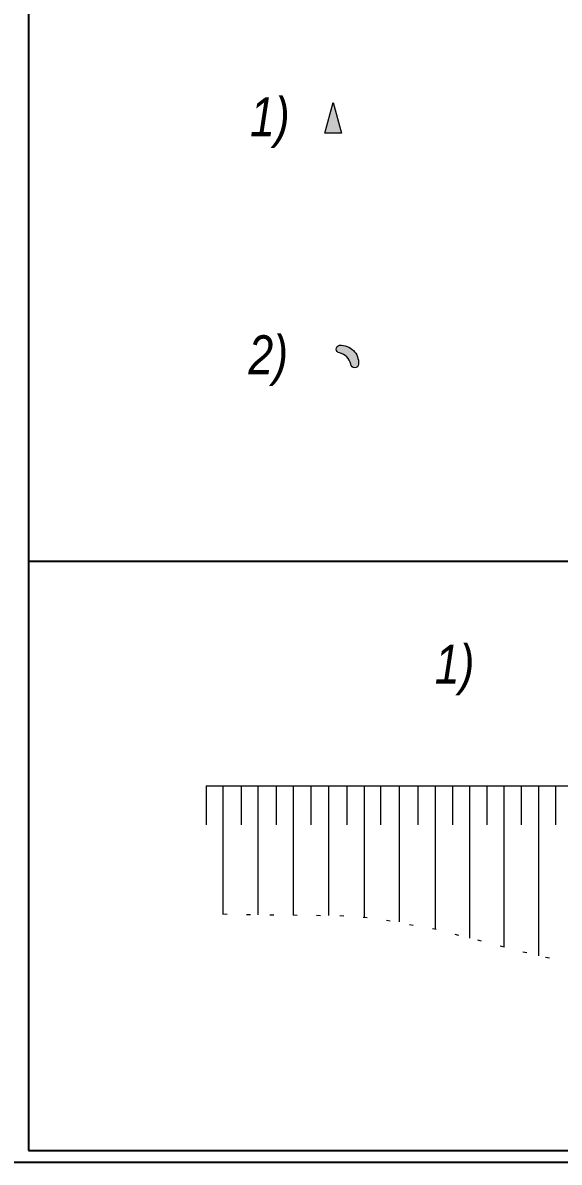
# Model space of a CAD drawing. Header units: metres. Extents: x -331 to 695, y -18 to 691.
# Drawn here: x 217.05 to 230.82, y 406.07 to 435.34 of the extents above; entities that cross this region are included whole.
import ezdxf

# ---------------------------------------------------------------- set-up
doc = ezdxf.new("R2010")
doc.units = ezdxf.units.M
doc.linetypes.add('СП-0.2х1.0', pattern=[1.2, 0.2, -1])
doc.layers.add('17 Рельеф', color=7, linetype='Continuous', lineweight=15, true_color=0xa55200)
doc.styles.add('СП_Д', font='ARIALNI.TTF')

# ---------------------------------------------------------------- blocks, each defined once
blk = doc.blocks.new('СП_9.17.1')
at = {"linetype": 'Continuous', "lineweight": 15}
h = blk.add_hatch(color=0, dxfattribs=at)
h.dxf.hatch_style = 1
h.paths.add_polyline_path([(0.2122606150651009, -0.3664759413285891, 1), (0.6022606150651006, -0.3664759413285925, 0.4575903748069788), (-0.367802568279615, 0.5999534592413575, 0.916536957916215), (-0.3678025682796096, 0.2099534592413574, -0.2698369532517209)])
at = {"color": 0, "linetype": 'Continuous', "lineweight": 15}
blk.add_lwpolyline([(0.6022606150651009, -0.3664759413285897, -1), (0.2122606150651009, -0.3664759413285896, 0.2698369532517216), (-0.3678025682796114, 0.2099534592413577, -0.9165369579162134), (-0.3678025682796113, 0.5999534592413578, -0.4575903748069766), (0.6022606150651009, -0.3664759413285897)], format="xyb", dxfattribs=at)
blk = doc.blocks.new('*U112')
at = {"linetype": 'Continuous', "lineweight": -2}
h = blk.add_hatch(color=0, dxfattribs=at)
h.dxf.hatch_style = 1
h.paths.add_polyline_path([(-0.4247561784244537, -0.5278616822944461), (0.4247561784242782, -0.5278616822944452), (1.757899381615857e-13, 1.055723364588891)])
at = {"color": 0, "linetype": 'Continuous', "lineweight": 5}
blk.add_lwpolyline([(-0.4247561784244537, -0.5278616822944461), (1.757899381615857e-13, 1.055723364588891), (0.4247561784242781, -0.5278616822944453)], close=True, dxfattribs=at)

msp = doc.modelspace()

# ---------------------------------------------------------------- linework, layer by layer
at = {"color": 7, "ltscale": 0.5}
msp.add_lwpolyline([(196.6000000000004, 406.0727287954369), (257.5, 406.0727287954369), (257.5, 506.492047277583), (196.6000000000004, 506.492047277583)], close=True, dxfattribs=at)
at = {"ltscale": 0.5}
msp.add_lwpolyline([(217.2000000000007, 406.3727287954371), (257.2000000000007, 406.3727287954371), (257.2000000000007, 494.5405109268922), (217.2000000000007, 494.5405109268922)], close=True, dxfattribs=at)
at = {"color": 253, "linetype": 'Continuous', "ltscale": 0.5}
msp.add_lwpolyline([(257.2000000000007, 421.5028997210911), (217.2000000000007, 421.5028997210911)], dxfattribs=at)
at = {"layer": '17 Рельеф', "color": 0, "linetype": 'Continuous', "lineweight": 15, "ltscale": 0.5}
for points in [[(221.7598618618767, 415.7412856756046), (234.7134956832333, 415.7412856756046)], [(221.7598618618767, 415.7412856756046), (221.7598618618767, 414.7412856756046)], [(222.1878139555747, 415.7412856756046), (222.1878139555747, 412.4394442359617)], [(222.6554197935375, 415.7412856756046), (222.6554197935375, 414.7412856756046)], [(223.0888148830682, 415.7412856756046), (223.0888148830682, 412.4243138657757)], [(223.5564207210309, 415.7412856756046), (223.5564207210309, 414.7412856756046)], [(223.9898102846792, 415.7412856756046), (223.9898102846792, 412.4192902982604)], [(224.4460162237528, 415.7412856756046), (224.4460162237528, 414.7412856756046)], [(224.9022166369441, 415.7412856756046), (224.9022166369441, 412.4106717084715)], [(225.3698224749032, 415.7412856756046), (225.3698224749032, 414.7412856756046)], [(225.814617463323, 415.7412856756046), (225.814617463323, 412.3636721565881)], [(226.2366071280858, 415.7412856756046), (226.2366071280858, 414.7412856756046)], [(226.7162759710236, 415.7412856756046), (226.7162759710236, 412.2460194505211)], [(227.1936239426441, 415.7412856756046), (227.1936239426441, 414.7412856756046)], [(227.6407232247302, 415.7412856756046), (227.6407232247302, 412.0545283426536)], [(228.0839543879511, 415.7412856756046), (228.0839543879511, 414.7412856756046)], [(228.520211885444, 415.7412856756046), (228.520211885444, 411.8317173454407)], [(228.962431811874, 415.7412856756046), (228.962431811874, 414.7412856756046)], [(229.3984019633945, 415.7412856756046), (229.3984019633945, 411.5965926673807)], [(229.8447055181723, 415.7412856756046), (229.8447055181723, 414.7412856756046)], [(230.2879974661164, 415.7412856756046), (230.2879974661164, 411.3718528799973)], [(230.7310683786991, 415.7412856756046), (230.7310683786991, 414.7412856756046)]]:
    msp.add_lwpolyline(points, dxfattribs=at)
at = {"layer": '17 Рельеф', "color": 0, "linetype": 'СП-0.2х1.0', "lineweight": 15, "ltscale": 0.5, "flags": 128}
msp.add_lwpolyline([(234.6897663715217, 410.4790406858256), (233.5151447387125, 410.6993187362723), (232.4041650103418, 410.9145347806689), (231.1734491116642, 411.1697572632488), (229.7482327565403, 411.5054124091539), (228.8491093916773, 411.7436934993075), (227.6885635245465, 412.043181225853), (226.0951486821314, 412.3357485166043), (225.3349026210096, 412.3954152934102), (223.5401879379269, 412.4204025987083), (222.9414309484625, 412.4262321103924), (221.7474736829708, 412.4486145294932)], dxfattribs=at)

# ---------------------------------------------------------------- block references
at = {"layer": '17 Рельеф', "linetype": 'Continuous', "lineweight": 20, "xscale": 0.5, "yscale": 0.5, "zscale": 0.5}
for name, p in [('*U112', (225.0173223914639, 432.7656600956775)), ('СП_9.17.1', (225.3688630923766, 426.7560845968542))]:
    msp.add_blockref(name, p, dxfattribs=at)

# ---------------------------------------------------------------- texts
at = {"color": 212, "lineweight": 13, "true_color": 0xe000e0, "char_height": 1, "width": 1, "attachment_point": 5, "style": 'СП_Д'}
for s, insert in [('1)', (223.3940843620285, 432.7754916792092)), ('2)', (223.3524695837441, 426.6624229219638)), ('1)', (228.1367466895758, 418.7141513679489))]:
    msp.add_mtext(s, dxfattribs=dict(at, insert=insert))

doc.saveas('drawing.dxf')
